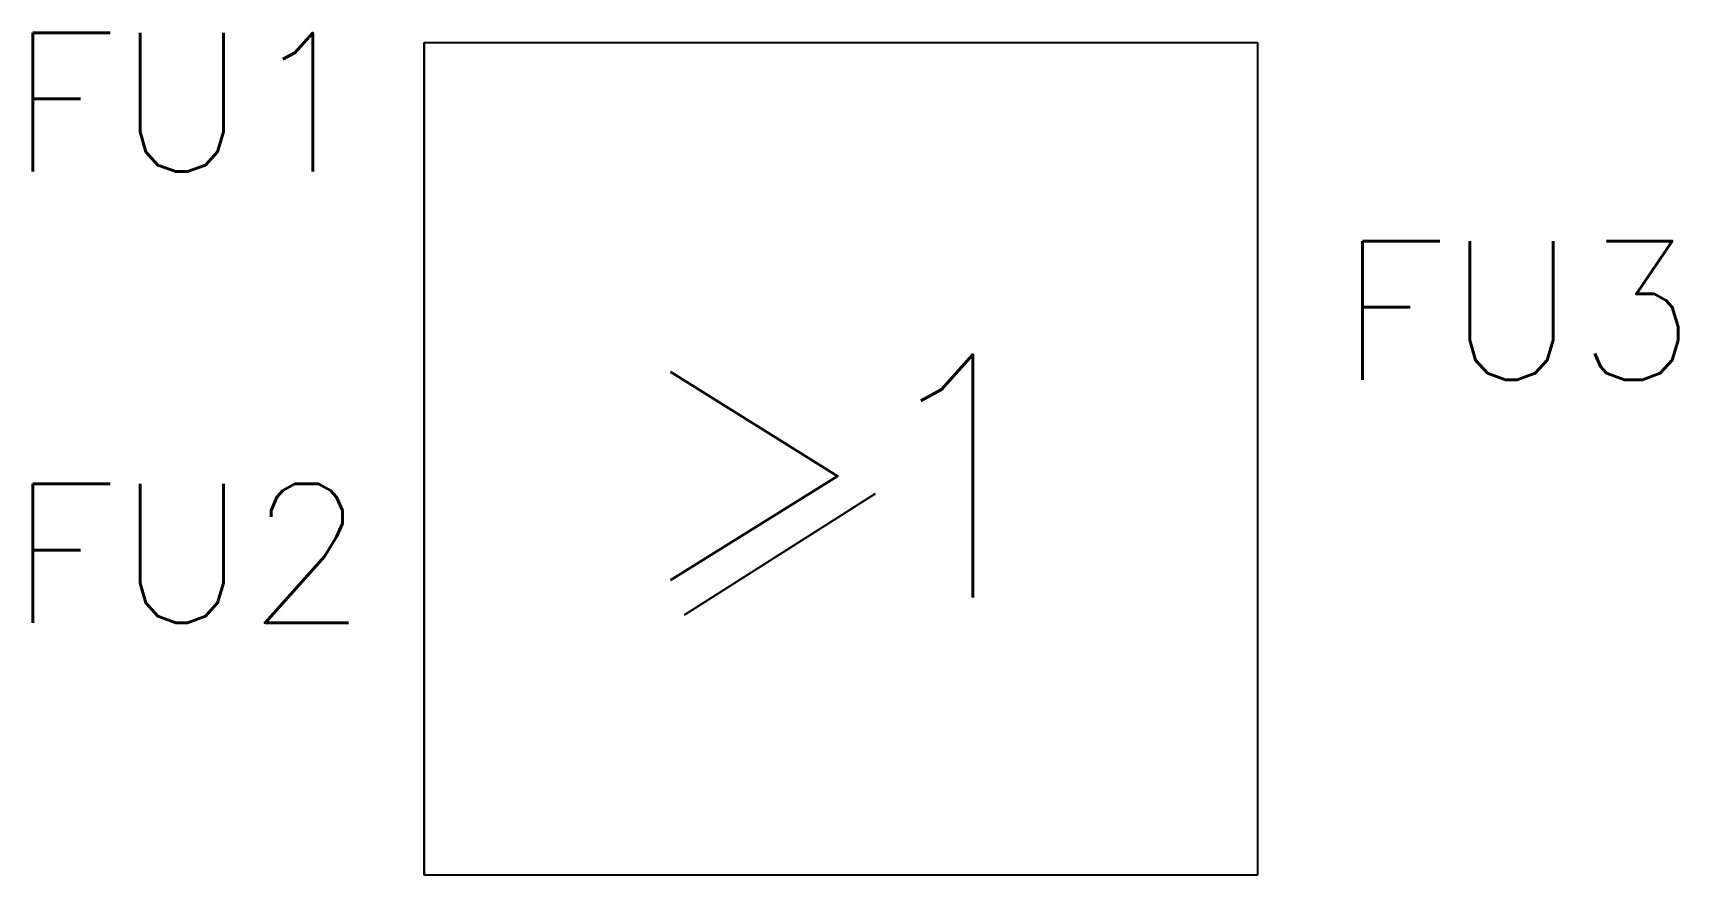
# Model space of a CAD drawing. Extents: x 144.4 to 168.1, y 220 to 232.1.
import ezdxf
from ezdxf.enums import TextEntityAlignment as Align

# ---------------------------------------------------------------- set-up
doc = ezdxf.new("R2010")
doc.units = 0
doc.header["$LTSCALE"] = 5
doc.layers.get('0').update_dxf_attribs({"linetype": 'CONTINUOUS'})
doc.styles.get("Standard").update_dxf_attribs({"font": 'simplex'})

msp = doc.modelspace()

# ---------------------------------------------------------------- linework, layer by layer
at = {"color": 0}
for p, q in [((150, 220), (150, 232)), ((150, 232), (150, 220)), ((150, 232), (162, 232)), ((162, 232), (162, 220)), ((153.75, 223.75), (156.5, 225.5)), ((162, 220), (150, 220))]:
    msp.add_line(p, q, dxfattribs=at)

# ---------------------------------------------------------------- texts
msp.add_text('1', height=3.5, dxfattribs=at).set_placement((156.25, 224))
msp.add_text('>', height=3.5, dxfattribs=at).set_placement((154.75, 226), align=Align.MIDDLE)
for tag, p in [('FU1', (149.168, 230.137)), ('FU2', (149.168, 223.637))]:
    msp.add_attdef(tag, text='', height=2, dxfattribs=at).set_placement(p, align=Align.RIGHT)
msp.add_attdef('FU3', (163.168, 227.137), '', height=2, dxfattribs=at)

doc.saveas('drawing.dxf')
